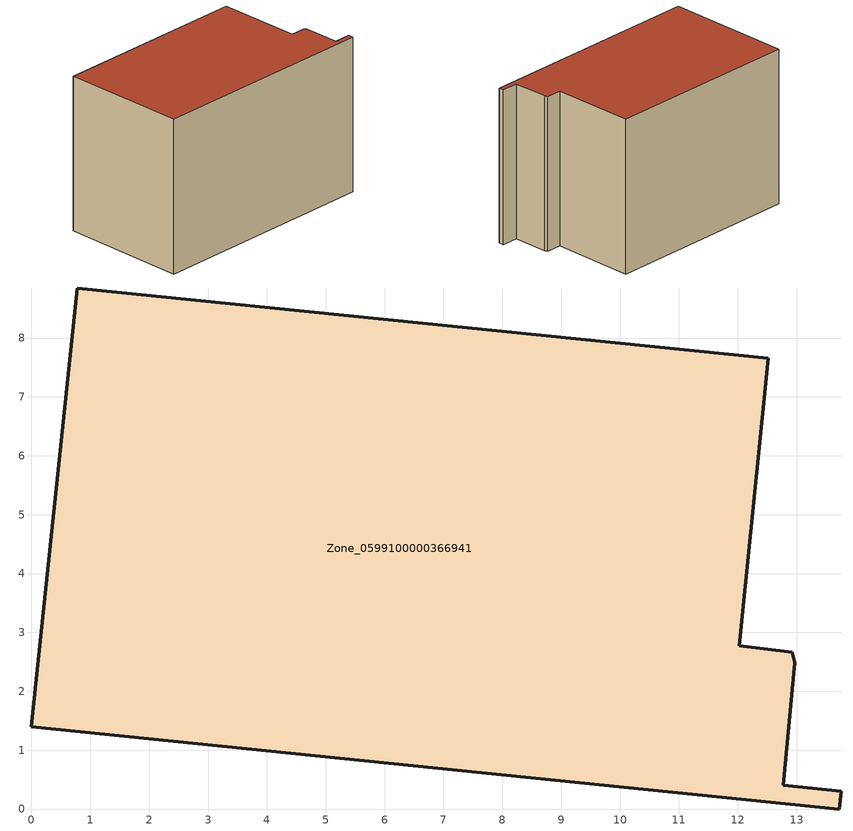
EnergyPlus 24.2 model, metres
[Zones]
Zone_0599100000366941
 floor ground (C_G): 12.02,2.77 12.92,2.66 12.97,2.48 12.77,0.41 13.75,0.3 13.72,0 0,1.4 0.78,8.85 12.52,7.66 z0
 wall outside (C_F): 13.72,0 13.75,0.3 12.77,0.41 12.97,2.48 12.92,2.66 12.02,2.77 12.52,7.66 0.78,8.85 0,1.4 13.72,0 z0:9.22
 roof outside (C_R): 12.52,7.66 0.78,8.85 0,1.4 13.72,0 13.75,0.3 12.77,0.41 12.97,2.48 12.92,2.66 12.02,2.77 z9.22
[BUILDING]
Pand.0599100000366941: North Axis=0; Terrain=City; Loads Convergence Tolerance Value=0.04; Temperature Convergence Tolerance Value=0.4; Solar Distribution=FullExterior; Maximum Number of Warmup Days=25; Minimum Number of Warmup Days=1
[Site:Location]
Rotterdam.The.Hague.AP_ZH_NLD Design_Conditions: Latitude=51.96; Longitude=4.45; Time Zone=1; Elevation=-4.5
[SITE:GROUNDTEMPERATURE:BUILDINGSURFACE]
18, 18, 18, 18, 18, 18, 18, 18, 18, 18, 18, 18
[MATERIAL] Thermal Absorptance=0.9; Solar Absorptance=0.7; Visible Absorptance=0.7
Name | Roughness | Thickness | Conductivity | Density | Specific Heat
G.TI.1992-2005 | MediumSmooth | 0.15 | 0.06 | 540 | 1210
F.TI.1992-2005 | Rough | 0.3 | 0.12 | 1920 | 840
R.TI.1992-2005 | MediumRough | 0.2 | 0.08 | 1500 | 1000
[CONSTRUCTION]
C_G: G.TI.1992-2005
C_F: F.TI.1992-2005
C_R: R.TI.1992-2005
[ZONE]
Zone_0599100000366941: Type=1; Multiplier=1; Ceiling Height=Autocalculate; Volume=Autocalculate; Floor Area=autocalculate; Part of Total Floor Area=Yes
[ZONEINFILTRATION:DESIGNFLOWRATE]
Infil_Zone_0599100000366941: Zone or ZoneList or Space or SpaceList=Zone_0599100000366941; Schedule=AlwaysOn; Design Flow Rate Calculation Method=Flow/Area; Flow Rate per Floor Area=0.0015; Constant Term Coefficient=1; Temperature Term Coefficient=0; Velocity Term Coefficient=0; Velocity Squared Term Coefficient=0
[HVACTEMPLATE:ZONE:IDEALLOADSAIRSYSTEM]
Zone_0599100000366941: Maximum Heating Supply Air Temperature=50; Minimum Cooling Supply Air Temperature=13; Maximum Heating Supply Air Humidity Ratio=0.0156; Minimum Cooling Supply Air Humidity Ratio=0.0077; Heating Limit=NoLimit; Cooling Limit=NoLimit; Dehumidification Control Type=ConstantSensibleHeatRatio; Cooling Sensible Heat Ratio=0.7; Dehumidification Setpoint=60; Humidification Control Type=None; Humidification Setpoint=30; Outdoor Air Method=None; Outdoor Air Flow Rate per Person=0.00944; Outdoor Air Flow Rate per Zone Floor Area=0; Outdoor Air Flow Rate per Zone=0; Demand Controlled Ventilation Type=None; Outdoor Air Economizer Type=NoEconomizer; Heat Recovery Type=None; Sensible Heat Recovery Effectiveness=0.7; Latent Heat Recovery Effectiveness=0.65
[ZONECONTROL:THERMOSTAT]
ThermostatControl_Zone_0599100000366941: Zone or ZoneList=Zone_0599100000366941; Control Type Schedule=DualSetpointControlType; Control 1=Thermostat_Zone_0599100000366941; Temperature Difference Between Cutout And Setpoint=0
[THERMOSTATSETPOINT:DUALSETPOINT]
Thermostat_Zone_0599100000366941: Heating Setpoint Temperature Schedule=HeatingSetpoint_Zone_0599100000366941; Cooling Setpoint Temperature Schedule=CoolingSetpoint_Zone_0599100000366941
[SCHEDULE:COMPACT]
HeatingSetpoint_Zone_0599100000366941: Through: 12/31, For: AllDays, Until: 24:00, 21
CoolingSetpoint_Zone_0599100000366941: Through: 12/31, For: AllDays, Until: 24:00, 24
DualSetpointControlType: Through: 12/31, For: AllDays, Until: 24:00, 4
AlwaysOn: Through: 12/31, For: AllDays, Until: 24:00, 1
